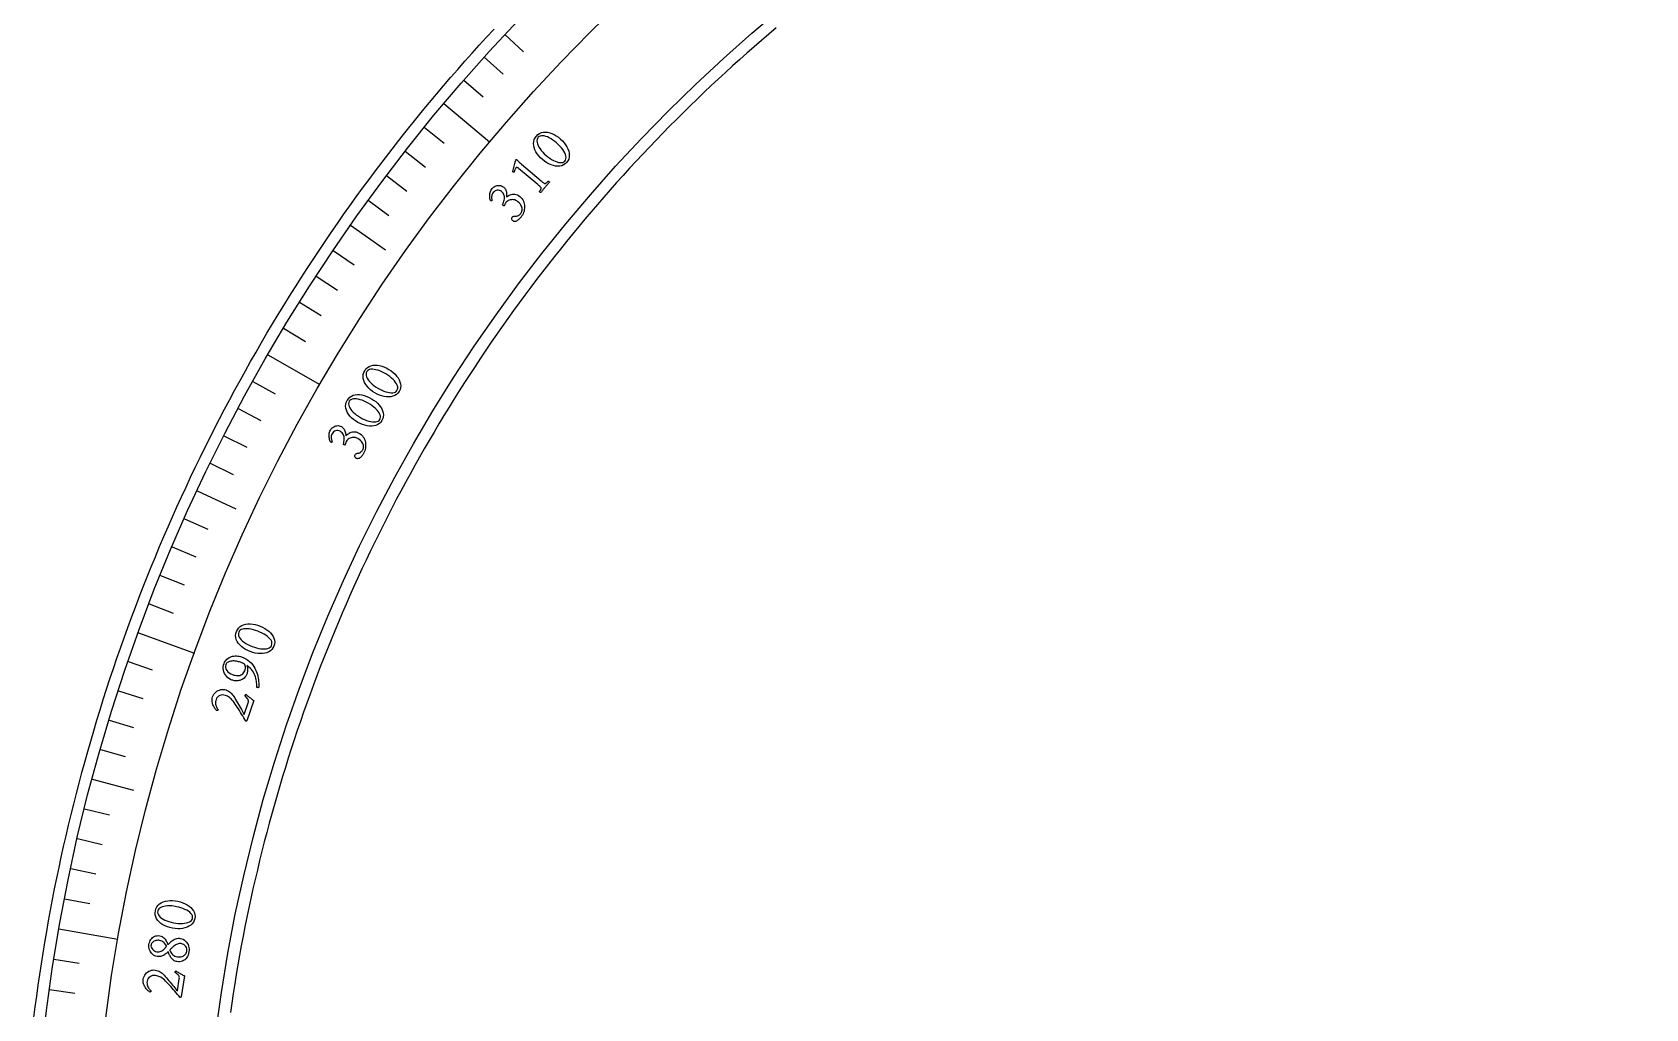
# Model space of a CAD drawing. Header units: millimetres. Extents: x -36.5 to 36.5, y -36.5 to 47.2.
# Drawn here: x -36.26 to -3, y 4.65 to 24.78 of the extents above; entities that cross this region are included whole.
import ezdxf

# ---------------------------------------------------------------- set-up
doc = ezdxf.new("R2010")
doc.units = ezdxf.units.MM
for name, color, linetype in [('CUT_INNER', 6, 'Continuous'), ('CUT_OUTER', 1, 'Continuous'), ('ENGRAVE', 7, 'Continuous'), ('ENGRAVE_FINE', 8, 'Continuous'), ('TEXT', 5, 'Continuous')]:
    doc.layers.add(name, color=color, linetype=linetype)

msp = doc.modelspace()

# ---------------------------------------------------------------- linework, layer by layer
at = {"layer": 'CUT_INNER'}
msp.add_lwpolyline([(-20.9245, 24.8679), (-21.0767, 24.7391), (-21.2281, 24.6093), (-21.3787, 24.4786), (-21.5285, 24.3469), (-21.6775, 24.2144), (-21.8257, 24.0809), (-21.973, 23.9465), (-22.1195, 23.8113), (-22.2652, 23.6751), (-22.4101, 23.538), (-22.5541, 23.4001), (-22.6972, 23.2613), (-22.8395, 23.1215), (-22.981, 22.981), (-23.1215, 22.8395), (-23.2613, 22.6972), (-23.4001, 22.5541), (-23.538, 22.4101), (-23.6751, 22.2652), (-23.8113, 22.1195), (-23.9465, 21.973), (-24.0809, 21.8257), (-24.2144, 21.6775), (-24.3469, 21.5285), (-24.4786, 21.3787), (-24.6093, 21.2281), (-24.7391, 21.0767), (-24.8679, 20.9245), (-24.9959, 20.7715), (-25.1228, 20.6178), (-25.2489, 20.4632), (-25.374, 20.3079), (-25.4981, 20.1519), (-25.6213, 19.995), (-25.7435, 19.8374), (-25.8647, 19.6791), (-25.985, 19.52), (-26.1042, 19.3602), (-26.2225, 19.1997), (-26.3399, 19.0384), (-26.4562, 18.8765), (-26.5715, 18.7138), (-26.6858, 18.5504), (-26.7992, 18.3863), (-26.9115, 18.2215), (-27.0228, 18.056), (-27.133, 17.8899), (-27.2423, 17.7231), (-27.3505, 17.5556), (-27.4577, 17.3874), (-27.5639, 17.2186), (-27.669, 17.0492), (-27.7731, 16.8791), (-27.8762, 16.7083), (-27.9782, 16.537), (-28.0791, 16.365), (-28.179, 16.1924), (-28.2778, 16.0192), (-28.3756, 15.8454), (-28.4723, 15.671), (-28.5679, 15.496), (-28.6624, 15.3204), (-28.7559, 15.1442), (-28.8483, 14.9675), (-28.9396, 14.7902), (-29.0298, 14.6124), (-29.1189, 14.434), (-29.2069, 14.255), (-29.2938, 14.0755), (-29.3797, 13.8955), (-29.4644, 13.715), (-29.548, 13.534), (-29.6304, 13.3524), (-29.7118, 13.1703), (-29.7921, 12.9878), (-29.8712, 12.8047), (-29.9492, 12.6212), (-30.0261, 12.4372), (-30.1018, 12.2527), (-30.1764, 12.0678), (-30.2499, 11.8824), (-30.3223, 11.6966), (-30.3935, 11.5103), (-30.4635, 11.3236), (-30.5324, 11.1365), (-30.6002, 10.9489), (-30.6668, 10.761), (-30.7322, 10.5726), (-30.7965, 10.3838), (-30.8597, 10.1947), (-30.9216, 10.0051), (-30.9824, 9.8152), (-31.0421, 9.6249), (-31.1006, 9.4343), (-31.1579, 9.2432), (-31.214, 9.0519), (-31.2689, 8.8602), (-31.3227, 8.6682), (-31.3753, 8.4758), (-31.4267, 8.2831), (-31.477, 8.0901), (-31.526, 7.8969), (-31.5739, 7.7033), (-31.6205, 7.5094), (-31.666, 7.3152), (-31.7103, 7.1208), (-31.7534, 6.9261), (-31.7953, 6.7311), (-31.836, 6.5359), (-31.8755, 6.3404), (-31.9138, 6.1447), (-31.9509, 5.9488), (-31.9868, 5.7526), (-32.0215, 5.5563), (-32.055, 5.3597), (-32.0873, 5.1629), (-32.1184, 4.9659), (-32.1482, 4.7687), (-32.1769, 4.5714)], dxfattribs=at)
at = {"layer": 'CUT_OUTER'}
msp.add_lwpolyline([(-36.2255, 4.468), (-36.1974, 4.6902), (-36.1679, 4.9122), (-36.1371, 5.134), (-36.1049, 5.3557), (-36.0714, 5.5771), (-36.0365, 5.7983), (-36.0002, 6.0193), (-35.9626, 6.2401), (-35.9237, 6.4607), (-35.8834, 6.681), (-35.8417, 6.901), (-35.7987, 7.1208), (-35.7543, 7.3403), (-35.7086, 7.5596), (-35.6615, 7.7785), (-35.6131, 7.9972), (-35.5634, 8.2156), (-35.5123, 8.4336), (-35.4599, 8.6514), (-35.4061, 8.8688), (-35.3511, 9.0859), (-35.2946, 9.3026), (-35.2369, 9.519), (-35.1778, 9.735), (-35.1174, 9.9507), (-35.0557, 10.166), (-34.9927, 10.3809), (-34.9283, 10.5954), (-34.8627, 10.8095), (-34.7957, 11.0232), (-34.7274, 11.2365), (-34.6578, 11.4494), (-34.5869, 11.6618), (-34.5147, 11.8738), (-34.4412, 12.0854), (-34.3664, 12.2965), (-34.2903, 12.5071), (-34.2129, 12.7173), (-34.1342, 12.927), (-34.0542, 13.1362), (-33.973, 13.3449), (-33.8905, 13.5531), (-33.8067, 13.7608), (-33.7216, 13.9679), (-33.6353, 14.1746), (-33.5477, 14.3807), (-33.4588, 14.5863), (-33.3687, 14.7913), (-33.2773, 14.9958), (-33.1846, 15.1997), (-33.0907, 15.403), (-32.9956, 15.6058), (-32.8992, 15.8079), (-32.8016, 16.0095), (-32.7028, 16.2105), (-32.6027, 16.4108), (-32.5014, 16.6106), (-32.3988, 16.8097), (-32.2951, 17.0081), (-32.1901, 17.206), (-32.0839, 17.4032), (-31.9766, 17.5997), (-31.868, 17.7956), (-31.7582, 17.9908), (-31.6472, 18.1853), (-31.535, 18.3792), (-31.4216, 18.5723), (-31.3071, 18.7648), (-31.1914, 18.9565), (-31.0745, 19.1475), (-30.9564, 19.3378), (-30.8372, 19.5274), (-30.7168, 19.7163), (-30.5952, 19.9044), (-30.4725, 20.0917), (-30.3486, 20.2783), (-30.2236, 20.4641), (-30.0975, 20.6492), (-29.9702, 20.8335), (-29.8418, 21.017), (-29.7123, 21.1997), (-29.5817, 21.3816), (-29.4499, 21.5627), (-29.3171, 21.743), (-29.1831, 21.9225), (-29.048, 22.1012), (-28.9119, 22.279), (-28.7746, 22.456), (-28.6363, 22.6321), (-28.4969, 22.8074), (-28.3564, 22.9818), (-28.2149, 23.1554), (-28.0723, 23.328), (-27.9286, 23.4999), (-27.7839, 23.6708), (-27.6381, 23.8408), (-27.4913, 24.0099), (-27.3435, 24.1782), (-27.1946, 24.3455), (-27.0447, 24.5119), (-26.8938, 24.6774), (-26.7419, 24.8419)], dxfattribs=at)
at = {"layer": 'ENGRAVE'}
for points in [[(-27.7768, 23.3075), (-26.833, 22.5156)], [(-29.7025, 20.7979), (-28.9816, 20.2931)], [(-31.4021, 18.13), (-30.3351, 17.514)], [(-32.8627, 15.3241), (-32.0652, 14.9522)], [(-34.0733, 12.4017), (-32.9156, 11.9803)], [(-35.0245, 9.3848), (-34.1745, 9.157)], [(-35.7091, 6.2965), (-34.4958, 6.0825)]]:
    msp.add_lwpolyline(points, dxfattribs=at)
for radius in [36.26, 35.028, 32.74]:
    msp.add_circle((0, 0), radius, dxfattribs=at)
at = {"layer": 'ENGRAVE_FINE'}
for points in [[(-26.5189, 24.7293), (-26.1327, 24.3692)], [(-26.9464, 24.2627), (-26.5541, 23.9094)], [(-27.3658, 23.7887), (-26.9673, 23.4423)], [(-28.1793, 22.8192), (-27.769, 22.4869)], [(-28.5733, 22.3239), (-28.1572, 21.9988)], [(-28.9585, 21.8218), (-28.5368, 21.5041)], [(-29.335, 21.3131), (-28.9078, 21.0027)], [(-30.0609, 20.2763), (-29.6232, 19.9811)], [(-30.4102, 19.7486), (-29.9674, 19.461)], [(-30.7502, 19.2149), (-30.3025, 18.9351)], [(-31.0809, 18.6753), (-30.6283, 18.4033)], [(-31.7137, 17.5792), (-31.2519, 17.3232)], [(-32.0157, 17.023), (-31.5495, 16.7752)], [(-32.3079, 16.4617), (-31.8374, 16.222)], [(-32.5903, 15.8953), (-32.1157, 15.6639)], [(-33.1252, 14.7483), (-32.6428, 14.5335)], [(-33.3775, 14.1679), (-32.8915, 13.9616)], [(-33.6197, 13.5832), (-33.1301, 13.3854)], [(-33.8516, 12.9944), (-33.3587, 12.8052)], [(-34.2845, 11.8051), (-33.7853, 11.6332)], [(-34.4853, 11.205), (-33.9832, 11.0418)], [(-34.6756, 10.6014), (-34.1707, 10.447)], [(-34.8553, 9.9946), (-34.3478, 9.8491)], [(-35.1829, 8.7721), (-34.6706, 8.6444)], [(-35.3307, 8.1567), (-34.8162, 8.038)], [(-35.4676, 7.5389), (-34.9512, 7.4291)], [(-35.5938, 6.9187), (-35.0755, 6.818)], [(-35.8136, 5.6723), (-35.2921, 5.5897)], [(-35.9071, 5.0464), (-35.3843, 4.9729)]]:
    msp.add_lwpolyline(points, dxfattribs=at)
at = {"layer": 'TEXT'}
for points in [[(-25.8695, 22.6367), (-25.8375, 22.6677), (-25.8027, 22.6914), (-25.7648, 22.7076), (-25.7241, 22.7163), (-25.6814, 22.7184), (-25.6377, 22.7144), (-25.5931, 22.7044), (-25.5476, 22.6883), (-25.5021, 22.667), (-25.4577, 22.6411), (-25.4144, 22.6107), (-25.3721, 22.5758), (-25.3325, 22.5378), (-25.2973, 22.4982), (-25.2665, 22.457), (-25.24, 22.4143), (-25.2187, 22.3709), (-25.2032, 22.3279), (-25.1935, 22.2851), (-25.1897, 22.2427), (-25.1926, 22.2016), (-25.203, 22.1627), (-25.221, 22.126), (-25.2464, 22.0915), (-25.2765, 22.0625), (-25.3101, 22.0404), (-25.3471, 22.0251), (-25.3875, 22.0167), (-25.4303, 22.0146), (-25.4741, 22.0183), (-25.519, 22.0277), (-25.5651, 22.0428), (-25.6111, 22.0631), (-25.6562, 22.088), (-25.7001, 22.1176), (-25.7431, 22.1518), (-25.7833, 22.1891), (-25.8191, 22.2281), (-25.8505, 22.2688), (-25.8775, 22.3113), (-25.8992, 22.3546), (-25.9149, 22.3977), (-25.9244, 22.4407), (-25.9278, 22.4835), (-25.9244, 22.5252), (-25.9136, 22.5646), (-25.8953, 22.6018), (-25.8695, 22.6367)], [(-25.8294, 22.6105), (-25.8445, 22.5886), (-25.8536, 22.564), (-25.8569, 22.5368), (-25.8541, 22.5071), (-25.8461, 22.4755), (-25.8334, 22.4429), (-25.8161, 22.4093), (-25.7941, 22.3746), (-25.768, 22.3396), (-25.7384, 22.3052), (-25.7053, 22.2713), (-25.6687, 22.2378), (-25.6309, 22.2068), (-25.5928, 22.179), (-25.5546, 22.1546), (-25.5162, 22.1335), (-25.4787, 22.1162), (-25.4432, 22.103), (-25.4096, 22.0939), (-25.3779, 22.089), (-25.3491, 22.0888), (-25.3241, 22.0936), (-25.3029, 22.1036), (-25.2856, 22.1188), (-25.2698, 22.1416), (-25.2605, 22.1668), (-25.2576, 22.1945), (-25.2611, 22.2245), (-25.2702, 22.2562), (-25.2841, 22.289), (-25.3027, 22.3229), (-25.326, 22.3578), (-25.3532, 22.393), (-25.3834, 22.4276), (-25.4165, 22.4616), (-25.4525, 22.495), (-25.4903, 22.5268), (-25.528, 22.5549), (-25.5654, 22.5794), (-25.6027, 22.6003), (-25.639, 22.6172), (-25.6735, 22.6299), (-25.7063, 22.6384), (-25.7373, 22.6426), (-25.7657, 22.6421), (-25.7905, 22.6366), (-25.8117, 22.6261), (-25.8294, 22.6105)], [(-25.8367, 21.6367), (-26.2353, 21.9705), (-26.2453, 21.9784), (-26.2542, 21.9844), (-26.2619, 21.9884), (-26.2684, 21.9904), (-26.2742, 21.9907), (-26.2797, 21.9892), (-26.2849, 21.9861), (-26.2897, 21.9813), (-26.2946, 21.9745), (-26.2998, 21.9654), (-26.3054, 21.954), (-26.3112, 21.9402), (-26.3169, 21.9261), (-26.3216, 21.9136), (-26.3255, 21.9029), (-26.3285, 21.8938), (-26.3356, 21.8928), (-26.3421, 21.8934), (-26.348, 21.8954), (-26.3534, 21.8988), (-26.3534, 21.8989), (-26.3536, 21.8991), (-26.3539, 21.8993), (-26.3544, 21.8997), (-26.3561, 21.9013), (-26.3572, 21.9029), (-26.3578, 21.9045), (-26.3577, 21.9059), (-26.3499, 21.934), (-26.3422, 21.9619), (-26.3348, 21.9896), (-26.3275, 22.0172), (-26.3206, 22.0436), (-26.3143, 22.0676), (-26.3085, 22.0893), (-26.3033, 22.1086), (-26.2989, 22.1245), (-26.2956, 22.1361), (-26.2935, 22.1432), (-26.2925, 22.1459), (-26.2908, 22.148), (-26.2884, 22.15), (-26.2856, 22.151), (-26.2824, 22.1511), (-26.2787, 22.15), (-26.275, 22.1486), (-26.2717, 22.1472), (-26.2687, 22.1459), (-26.2661, 22.1446), (-26.2647, 22.1431), (-26.2608, 22.1384), (-26.2541, 22.1306), (-26.2449, 22.1198), (-26.2327, 22.1065), (-26.2176, 22.0916), (-26.1995, 22.075), (-26.1783, 22.0567), (-25.7717, 21.7141), (-25.7608, 21.705), (-25.7502, 21.6962), (-25.74, 21.6879), (-25.73, 21.6799), (-25.7205, 21.6726), (-25.7115, 21.6666), (-25.703, 21.6617), (-25.695, 21.6581), (-25.6912, 21.6577), (-25.6862, 21.6588), (-25.6803, 21.6614), (-25.6733, 21.6654), (-25.6659, 21.6705), (-25.6586, 21.6759), (-25.6515, 21.6819), (-25.6446, 21.6882), (-25.6382, 21.6944), (-25.633, 21.6996), (-25.6288, 21.704), (-25.6258, 21.7074), (-25.6222, 21.7068), (-25.6182, 21.7051), (-25.6137, 21.7025), (-25.6087, 21.699), (-25.6041, 21.6951), (-25.6007, 21.6912), (-25.5986, 21.6874), (-25.5976, 21.6836), (-25.611, 21.6698), (-25.6238, 21.6565), (-25.636, 21.6438), (-25.6475, 21.6317), (-25.6589, 21.6195), (-25.6706, 21.6067), (-25.6824, 21.5932), (-25.6945, 21.579), (-25.7059, 21.5652), (-25.7166, 21.5519), (-25.7265, 21.539), (-25.7358, 21.5267), (-25.745, 21.514), (-25.7549, 21.5005), (-25.7654, 21.486), (-25.7766, 21.4705), (-25.7805, 21.4708), (-25.7846, 21.4723), (-25.789, 21.475), (-25.7937, 21.4788), (-25.798, 21.4831), (-25.8014, 21.4871), (-25.8037, 21.4908), (-25.8049, 21.4941), (-25.8021, 21.4978), (-25.7985, 21.5026), (-25.7942, 21.5087), (-25.7893, 21.516), (-25.7842, 21.5239), (-25.7796, 21.532), (-25.7754, 21.5401), (-25.7718, 21.5482), (-25.769, 21.5557), (-25.7677, 21.5619), (-25.7677, 21.5666), (-25.7691, 21.5699), (-25.7741, 21.5771), (-25.7803, 21.5848), (-25.7876, 21.5928), (-25.7962, 21.6011), (-25.8056, 21.6097), (-25.8155, 21.6185), (-25.8259, 21.6275), (-25.8367, 21.6367)], [(-26.7784, 21.5558), (-26.7667, 21.5684), (-26.7527, 21.5802), (-26.7362, 21.5911), (-26.7173, 21.6011), (-26.6969, 21.6095), (-26.6756, 21.6153), (-26.6535, 21.6186), (-26.6305, 21.6194), (-26.6076, 21.6169), (-26.5853, 21.6104), (-26.5638, 21.5998), (-26.543, 21.5853), (-26.5283, 21.5716), (-26.5159, 21.5565), (-26.5057, 21.54), (-26.4978, 21.5219), (-26.4918, 21.5031), (-26.4872, 21.4843), (-26.4842, 21.4654), (-26.4827, 21.4465), (-26.4823, 21.4282), (-26.4824, 21.4114), (-26.483, 21.3959), (-26.4842, 21.3819), (-26.4693, 21.3942), (-26.4521, 21.4054), (-26.4325, 21.4156), (-26.4106, 21.4247), (-26.3871, 21.4319), (-26.3628, 21.4363), (-26.3376, 21.4381), (-26.3115, 21.437), (-26.2853, 21.4324), (-26.2596, 21.4234), (-26.2343, 21.41), (-26.2096, 21.3923), (-26.1859, 21.3706), (-26.1655, 21.3471), (-26.1486, 21.322), (-26.1352, 21.2951), (-26.1249, 21.267), (-26.1176, 21.2385), (-26.1133, 21.2094), (-26.1119, 21.1798), (-26.1132, 21.1501), (-26.1172, 21.1207), (-26.1237, 21.0917), (-26.1327, 21.0629), (-26.1441, 21.035), (-26.1576, 21.0083), (-26.1733, 20.983), (-26.191, 20.9589), (-26.1996, 20.9489), (-26.2098, 20.9382), (-26.2218, 20.9269), (-26.2354, 20.9149), (-26.2499, 20.9033), (-26.2648, 20.893), (-26.2799, 20.8841), (-26.2953, 20.8766), (-26.2992, 20.8759), (-26.3045, 20.8755), (-26.3113, 20.8755), (-26.3195, 20.8757), (-26.3281, 20.8767), (-26.336, 20.8788), (-26.3432, 20.882), (-26.3497, 20.8863), (-26.3594, 20.8953), (-26.3668, 20.9051), (-26.3718, 20.9156), (-26.3746, 20.927), (-26.3752, 20.9383), (-26.3737, 20.9487), (-26.3703, 20.9582), (-26.3647, 20.9669), (-26.356, 20.9758), (-26.3462, 20.982), (-26.3352, 20.9856), (-26.3231, 20.9865), (-26.3106, 20.9862), (-26.2985, 20.9864), (-26.2868, 20.987), (-26.2756, 20.988), (-26.2629, 20.9902), (-26.2508, 20.9939), (-26.2392, 20.9993), (-26.2281, 21.0062), (-26.2177, 21.0141), (-26.208, 21.0226), (-26.1991, 21.0315), (-26.191, 21.041), (-26.1812, 21.055), (-26.1732, 21.0706), (-26.1671, 21.0877), (-26.1627, 21.1064), (-26.1609, 21.1264), (-26.1624, 21.1472), (-26.1672, 21.1689), (-26.1752, 21.1915), (-26.1873, 21.2146), (-26.2041, 21.2377), (-26.2256, 21.2608), (-26.2519, 21.284), (-26.2726, 21.299), (-26.2941, 21.3106), (-26.3161, 21.319), (-26.3389, 21.324), (-26.3617, 21.3261), (-26.384, 21.3255), (-26.4058, 21.3222), (-26.4271, 21.3163), (-26.4472, 21.308), (-26.4653, 21.2972), (-26.4815, 21.2842), (-26.4958, 21.2689), (-26.5021, 21.2603), (-26.5078, 21.2512), (-26.513, 21.2415), (-26.5175, 21.2312), (-26.5216, 21.2213), (-26.5252, 21.2126), (-26.5285, 21.2052), (-26.5314, 21.1991), (-26.5379, 21.1998), (-26.5441, 21.2016), (-26.5501, 21.2045), (-26.5559, 21.2085), (-26.5591, 21.2113), (-26.5616, 21.2139), (-26.5634, 21.2164), (-26.5645, 21.2188), (-26.5538, 21.2429), (-26.5446, 21.2673), (-26.537, 21.2922), (-26.531, 21.3175), (-26.527, 21.3427), (-26.5258, 21.3672), (-26.5274, 21.3911), (-26.5316, 21.4143), (-26.5392, 21.4365), (-26.5508, 21.4573), (-26.5663, 21.4767), (-26.5858, 21.4948), (-26.6064, 21.5085), (-26.6281, 21.5174), (-26.651, 21.5214), (-26.675, 21.5206), (-26.6988, 21.515), (-26.7207, 21.5047), (-26.741, 21.4898), (-26.7594, 21.4702), (-26.771, 21.4538), (-26.7799, 21.437), (-26.7861, 21.4197), (-26.7896, 21.402), (-26.7912, 21.3846), (-26.7916, 21.3684), (-26.7909, 21.3533), (-26.7891, 21.3393), (-26.787, 21.327), (-26.7856, 21.3171), (-26.7847, 21.3094), (-26.7844, 21.304), (-26.7865, 21.3023), (-26.7895, 21.3013), (-26.7934, 21.301), (-26.7982, 21.3014), (-26.8033, 21.3024), (-26.8079, 21.304), (-26.8122, 21.3061), (-26.816, 21.3087), (-26.8211, 21.3264), (-26.8251, 21.3451), (-26.828, 21.3648), (-26.8298, 21.3854), (-26.8302, 21.4066), (-26.829, 21.4281), (-26.826, 21.4499), (-26.8213, 21.4719), (-26.8145, 21.4937), (-26.8051, 21.515), (-26.7931, 21.5357), (-26.7784, 21.5558)], [(-29.4073, 17.8006), (-29.3812, 17.8367), (-29.351, 17.866), (-29.3165, 17.8886), (-29.2779, 17.9043), (-29.2362, 17.9137), (-29.1925, 17.9174), (-29.1469, 17.9152), (-29.0993, 17.9073), (-29.0508, 17.8942), (-29.0025, 17.8764), (-28.9546, 17.854), (-28.9068, 17.827), (-28.8613, 17.7964), (-28.8197, 17.7636), (-28.7822, 17.7284), (-28.7488, 17.6909), (-28.7202, 17.6519), (-28.6975, 17.6122), (-28.6806, 17.5718), (-28.6695, 17.5307), (-28.6652, 17.4897), (-28.6687, 17.4496), (-28.6799, 17.4103), (-28.699, 17.3719), (-28.7237, 17.3381), (-28.7528, 17.3105), (-28.7866, 17.289), (-28.825, 17.2737), (-28.8667, 17.2642), (-28.9105, 17.2602), (-28.9564, 17.2617), (-29.0044, 17.2686), (-29.0533, 17.2806), (-29.1019, 17.2973), (-29.1504, 17.3188), (-29.1986, 17.345), (-29.2447, 17.3748), (-29.2867, 17.407), (-29.3247, 17.4416), (-29.3587, 17.4788), (-29.3876, 17.5176), (-29.4105, 17.5573), (-29.4273, 17.598), (-29.4381, 17.6396), (-29.442, 17.6812), (-29.4382, 17.7219), (-29.4266, 17.7617), (-29.4073, 17.8006)], [(-29.3633, 17.7818), (-29.3743, 17.7575), (-29.3791, 17.7318), (-29.3775, 17.7045), (-29.3697, 17.6756), (-29.3563, 17.6459), (-29.3381, 17.616), (-29.3152, 17.5859), (-29.2875, 17.5556), (-29.2557, 17.5257), (-29.2206, 17.4969), (-29.1821, 17.4692), (-29.1403, 17.4427), (-29.0976, 17.4186), (-29.0553, 17.3979), (-29.0135, 17.3805), (-28.972, 17.3664), (-28.9321, 17.3558), (-28.8948, 17.349), (-28.8601, 17.3459), (-28.8281, 17.3466), (-28.7997, 17.3513), (-28.7759, 17.3605), (-28.7568, 17.374), (-28.7423, 17.392), (-28.7308, 17.4172), (-28.726, 17.4436), (-28.7279, 17.4713), (-28.7366, 17.5003), (-28.751, 17.53), (-28.7704, 17.5599), (-28.7946, 17.59), (-28.8237, 17.6203), (-28.8566, 17.6502), (-28.8923, 17.6791), (-28.9307, 17.7068), (-28.972, 17.7335), (-29.0148, 17.7582), (-29.0568, 17.7794), (-29.0979, 17.797), (-29.1382, 17.8111), (-29.1769, 17.8214), (-29.2131, 17.828), (-29.2469, 17.8306), (-29.2782, 17.8293), (-29.306, 17.824), (-29.3295, 17.8142), (-29.3486, 17.8002), (-29.3633, 17.7818)], [(-29.7697, 17.1875), (-29.7444, 17.2242), (-29.7148, 17.2542), (-29.6808, 17.2774), (-29.6425, 17.2939), (-29.601, 17.3042), (-29.5575, 17.3087), (-29.5118, 17.3076), (-29.464, 17.3007), (-29.4152, 17.2886), (-29.3667, 17.2718), (-29.3182, 17.2504), (-29.2699, 17.2243), (-29.2237, 17.1947), (-29.1815, 17.1627), (-29.1433, 17.1283), (-29.1091, 17.0915), (-29.0797, 17.0531), (-29.0562, 17.0139), (-29.0384, 16.9738), (-29.0265, 16.933), (-29.0213, 16.8921), (-29.024, 16.8519), (-29.0345, 16.8124), (-29.0528, 16.7736), (-29.0767, 16.7393), (-29.1053, 16.7111), (-29.1386, 16.689), (-29.1767, 16.6729), (-29.2182, 16.6625), (-29.2619, 16.6576), (-29.3078, 16.6581), (-29.3559, 16.664), (-29.405, 16.675), (-29.454, 16.6907), (-29.5029, 16.7112), (-29.5517, 16.7364), (-29.5983, 16.7652), (-29.641, 16.7965), (-29.6798, 16.8304), (-29.7145, 16.8668), (-29.7442, 16.905), (-29.7679, 16.9443), (-29.7856, 16.9846), (-29.7972, 17.026), (-29.802, 17.0675), (-29.799, 17.1083), (-29.7882, 17.1483), (-29.7697, 17.1875)], [(-29.7253, 17.1696), (-29.7359, 17.1452), (-29.7401, 17.1193), (-29.738, 17.0921), (-29.7296, 17.0634), (-29.7156, 17.034), (-29.6968, 17.0045), (-29.6732, 16.9748), (-29.6449, 16.9451), (-29.6125, 16.9158), (-29.5768, 16.8878), (-29.5378, 16.8609), (-29.4954, 16.8352), (-29.4522, 16.8121), (-29.4095, 16.7923), (-29.3673, 16.7757), (-29.3255, 16.7625), (-29.2854, 16.7528), (-29.248, 16.7467), (-29.2132, 16.7443), (-29.1812, 16.7457), (-29.1529, 16.751), (-29.1294, 16.7606), (-29.1105, 16.7745), (-29.0964, 16.7928), (-29.0854, 16.8183), (-29.0812, 16.8448), (-29.0837, 16.8725), (-29.0929, 16.9012), (-29.108, 16.9306), (-29.128, 16.9601), (-29.1528, 16.9897), (-29.1825, 17.0194), (-29.216, 17.0487), (-29.2523, 17.0767), (-29.2913, 17.1037), (-29.3331, 17.1295), (-29.3765, 17.1533), (-29.4188, 17.1736), (-29.4603, 17.1904), (-29.5009, 17.2036), (-29.5398, 17.2132), (-29.5762, 17.2189), (-29.61, 17.2209), (-29.6412, 17.219), (-29.669, 17.213), (-29.6923, 17.2028), (-29.711, 17.1884), (-29.7253, 17.1696)], [(-30.1147, 16.5783), (-30.1054, 16.5928), (-30.0936, 16.6068), (-30.0793, 16.6204), (-30.0625, 16.6336), (-30.0438, 16.6453), (-30.0238, 16.6548), (-30.0026, 16.6619), (-29.9801, 16.6666), (-29.9571, 16.6682), (-29.934, 16.6656), (-29.911, 16.6589), (-29.888, 16.6482), (-29.8712, 16.6373), (-29.8563, 16.6246), (-29.8434, 16.6101), (-29.8325, 16.5937), (-29.8233, 16.5762), (-29.8156, 16.5584), (-29.8093, 16.5403), (-29.8046, 16.522), (-29.8009, 16.5041), (-29.7981, 16.4875), (-29.796, 16.4722), (-29.7947, 16.4582), (-29.7822, 16.4728), (-29.7672, 16.4869), (-29.7497, 16.5003), (-29.7297, 16.513), (-29.7078, 16.5242), (-29.6846, 16.5328), (-29.6601, 16.5389), (-29.6343, 16.5424), (-29.6077, 16.5424), (-29.5808, 16.538), (-29.5536, 16.5292), (-29.5262, 16.516), (-29.499, 16.4988), (-29.4749, 16.4792), (-29.4539, 16.4574), (-29.436, 16.4332), (-29.421, 16.4074), (-29.4088, 16.3805), (-29.3995, 16.3527), (-29.393, 16.3237), (-29.3892, 16.2943), (-29.3879, 16.2647), (-29.3893, 16.2349), (-29.3933, 16.205), (-29.3996, 16.1755), (-29.4083, 16.1469), (-29.4193, 16.1192), (-29.4325, 16.0924), (-29.4393, 16.0811), (-29.4475, 16.0688), (-29.4573, 16.0556), (-29.4686, 16.0414), (-29.481, 16.0274), (-29.4938, 16.0148), (-29.5071, 16.0034), (-29.521, 15.9933), (-29.5247, 15.9919), (-29.5299, 15.9906), (-29.5365, 15.9894), (-29.5447, 15.9882), (-29.5533, 15.9877), (-29.5614, 15.9884), (-29.5691, 15.9903), (-29.5763, 15.9934), (-29.5874, 16.0006), (-29.5963, 16.0089), (-29.6031, 16.0184), (-29.6078, 16.0291), (-29.6104, 16.0402), (-29.6108, 16.0507), (-29.609, 16.0607), (-29.6051, 16.0701), (-29.598, 16.0805), (-29.5894, 16.0883), (-29.5792, 16.0937), (-29.5674, 16.0967), (-29.5551, 16.0986), (-29.5432, 16.1009), (-29.5318, 16.1035), (-29.5209, 16.1064), (-29.5088, 16.1108), (-29.4975, 16.1166), (-29.487, 16.1239), (-29.4773, 16.1326), (-29.4685, 16.1422), (-29.4604, 16.1522), (-29.4532, 16.1626), (-29.4468, 16.1733), (-29.4396, 16.1888), (-29.4345, 16.2055), (-29.4314, 16.2235), (-29.4304, 16.2427), (-29.432, 16.2626), (-29.4371, 16.2829), (-29.4456, 16.3034), (-29.4574, 16.3243), (-29.4733, 16.3449), (-29.4939, 16.3647), (-29.5191, 16.3838), (-29.549, 16.4021), (-29.572, 16.4132), (-29.5951, 16.4209), (-29.6183, 16.4253), (-29.6416, 16.4263), (-29.6644, 16.4244), (-29.6863, 16.42), (-29.7072, 16.413), (-29.7272, 16.4035), (-29.7455, 16.3917), (-29.7615, 16.378), (-29.7752, 16.3624), (-29.7865, 16.3448), (-29.7913, 16.3353), (-29.7953, 16.3253), (-29.7987, 16.3148), (-29.8014, 16.3039), (-29.8037, 16.2934), (-29.8058, 16.2843), (-29.8077, 16.2764), (-29.8095, 16.2699), (-29.816, 16.2695), (-29.8225, 16.2702), (-29.8289, 16.272), (-29.8353, 16.2749), (-29.8389, 16.2771), (-29.8419, 16.2793), (-29.8441, 16.2814), (-29.8455, 16.2835), (-29.8392, 16.3091), (-29.8344, 16.3348), (-29.8312, 16.3606), (-29.8296, 16.3866), (-29.8301, 16.4121), (-29.8332, 16.4364), (-29.8389, 16.4597), (-29.8471, 16.4818), (-29.8584, 16.5023), (-29.8734, 16.5208), (-29.8921, 16.5373), (-29.9145, 16.5517), (-29.9371, 16.5616), (-29.96, 16.5666), (-29.9832, 16.5666), (-30.0068, 16.5616), (-30.0292, 16.5519), (-30.049, 16.538), (-30.0664, 16.5198), (-30.0812, 16.4973), (-30.0897, 16.4792), (-30.0956, 16.461), (-30.0987, 16.4429), (-30.099, 16.4249), (-30.0975, 16.4075), (-30.0952, 16.3914), (-30.0919, 16.3767), (-30.0877, 16.3632), (-30.0835, 16.3515), (-30.0803, 16.342), (-30.0781, 16.3345), (-30.0769, 16.3293), (-30.0787, 16.3272), (-30.0815, 16.3257), (-30.0853, 16.3247), (-30.0901, 16.3243), (-30.0952, 16.3245), (-30.1001, 16.3252), (-30.1046, 16.3265), (-30.1088, 16.3284), (-30.1169, 16.345), (-30.1241, 16.3627), (-30.1304, 16.3815), (-30.1357, 16.4015), (-30.1398, 16.4224), (-30.1423, 16.4437), (-30.1432, 16.4657), (-30.1424, 16.4882), (-30.1395, 16.5109), (-30.1339, 16.5335), (-30.1257, 16.556), (-30.1147, 16.5783)], [(-32.0515, 12.4236), (-32.0322, 12.4637), (-32.0075, 12.4979), (-31.9775, 12.526), (-31.9422, 12.5482), (-31.9027, 12.5647), (-31.8604, 12.5759), (-31.815, 12.5818), (-31.7667, 12.5822), (-31.7167, 12.5778), (-31.6661, 12.5686), (-31.615, 12.5549), (-31.5633, 12.5365), (-31.5131, 12.5144), (-31.4665, 12.4892), (-31.4235, 12.4611), (-31.384, 12.4299), (-31.3491, 12.3965), (-31.3198, 12.3613), (-31.2962, 12.3245), (-31.2781, 12.2859), (-31.2667, 12.2463), (-31.2632, 12.2062), (-31.2675, 12.1656), (-31.2796, 12.1244), (-31.298, 12.0869), (-31.3219, 12.0546), (-31.3515, 12.0276), (-31.3866, 12.0059), (-31.4261, 11.9893), (-31.4685, 11.9777), (-31.514, 11.9712), (-31.5624, 11.9697), (-31.6126, 11.973), (-31.6635, 11.9811), (-31.7149, 11.9938), (-31.7669, 12.0112), (-31.8175, 12.0325), (-31.8645, 12.0569), (-31.9079, 12.0845), (-31.9478, 12.1151), (-31.983, 12.1484), (-32.0125, 12.1835), (-32.0361, 12.2207), (-32.054, 12.2597), (-32.0651, 12.3001), (-32.0683, 12.3408), (-32.0638, 12.382), (-32.0515, 12.4236)], [(-32.0049, 12.4127), (-32.0116, 12.387), (-32.0118, 12.3608), (-32.0056, 12.3341), (-31.9928, 12.3071), (-31.9745, 12.2802), (-31.9514, 12.2539), (-31.9236, 12.2282), (-31.8911, 12.2031), (-31.8546, 12.1792), (-31.815, 12.157), (-31.7723, 12.1364), (-31.7265, 12.1175), (-31.6803, 12.1013), (-31.635, 12.0882), (-31.5908, 12.0784), (-31.5475, 12.0717), (-31.5063, 12.0682), (-31.4684, 12.0679), (-31.4337, 12.0709), (-31.4023, 12.0771), (-31.3752, 12.0867), (-31.3534, 12.0998), (-31.3369, 12.1165), (-31.3257, 12.1367), (-31.3187, 12.1635), (-31.3186, 12.1904), (-31.3253, 12.2174), (-31.3389, 12.2444), (-31.3583, 12.2711), (-31.3825, 12.2972), (-31.4116, 12.3226), (-31.4455, 12.3475), (-31.4831, 12.3712), (-31.5233, 12.3934), (-31.566, 12.4141), (-31.6112, 12.4331), (-31.6577, 12.45), (-31.7027, 12.4636), (-31.7463, 12.4738), (-31.7884, 12.4807), (-31.8283, 12.4842), (-31.8651, 12.4843), (-31.8988, 12.481), (-31.9294, 12.4744), (-31.9559, 12.4642), (-31.9773, 12.4506), (-31.9937, 12.4334), (-32.0049, 12.4127)], [(-31.6312, 11.2735), (-31.631, 11.2956), (-31.6315, 11.3196), (-31.6328, 11.3453), (-31.6349, 11.3727), (-31.6382, 11.4015), (-31.6433, 11.4309), (-31.6502, 11.4612), (-31.6589, 11.4922), (-31.6699, 11.5234), (-31.6837, 11.5544), (-31.7002, 11.5852), (-31.7196, 11.6157), (-31.7423, 11.6454), (-31.769, 11.6736), (-31.7996, 11.7004), (-31.8341, 11.7258), (-31.8278, 11.7053), (-31.8233, 11.6841), (-31.8208, 11.6623), (-31.8201, 11.6398), (-31.821, 11.618), (-31.8233, 11.598), (-31.8269, 11.5798), (-31.8318, 11.5634), (-31.8443, 11.5336), (-31.8588, 11.5074), (-31.8752, 11.4848), (-31.8937, 11.4658), (-31.9136, 11.45), (-31.9343, 11.4369), (-31.9559, 11.4265), (-31.9783, 11.4189), (-32.001, 11.4137), (-32.0236, 11.4105), (-32.0459, 11.4093), (-32.0681, 11.4102), (-32.0894, 11.4125), (-32.1092, 11.4158), (-32.1275, 11.4201), (-32.1444, 11.4253), (-32.177, 11.4393), (-32.2068, 11.4569), (-32.2338, 11.4782), (-32.2578, 11.5031), (-32.2785, 11.5309), (-32.2954, 11.5607), (-32.3085, 11.5924), (-32.3179, 11.6261), (-32.3228, 11.6608), (-32.3228, 11.6954), (-32.3177, 11.7301), (-32.3076, 11.7647), (-32.2963, 11.7912), (-32.2824, 11.8152), (-32.2659, 11.8367), (-32.2469, 11.8558), (-32.226, 11.8725), (-32.2038, 11.8868), (-32.1802, 11.8987), (-32.1554, 11.9082), (-32.1296, 11.9154), (-32.1034, 11.9203), (-32.0767, 11.9228), (-32.0495, 11.923), (-32.0225, 11.921), (-31.9964, 11.9171), (-31.9711, 11.9111), (-31.9467, 11.9031), (-31.9017, 11.8843), (-31.8593, 11.8623), (-31.8196, 11.8371), (-31.7823, 11.8088), (-31.7484, 11.7776), (-31.7184, 11.7438), (-31.6923, 11.7073), (-31.6702, 11.6683), (-31.6552, 11.6379), (-31.6418, 11.6061), (-31.63, 11.5728), (-31.6198, 11.538), (-31.6111, 11.5026), (-31.6039, 11.4675), (-31.5983, 11.4328), (-31.5941, 11.3984), (-31.5914, 11.365), (-31.5901, 11.3332), (-31.5902, 11.3031), (-31.5917, 11.2746), (-31.594, 11.271), (-31.5979, 11.2689), (-31.6034, 11.2682), (-31.6105, 11.2689), (-31.6177, 11.2702), (-31.6236, 11.2714), (-31.6281, 11.2725), (-31.6312, 11.2735)], [(-31.8835, 11.7553), (-31.8931, 11.7602), (-31.9028, 11.7649), (-31.9127, 11.7696), (-31.9229, 11.7741), (-31.9332, 11.7785), (-31.9436, 11.7828), (-31.954, 11.7869), (-31.9644, 11.7908), (-31.9852, 11.7979), (-32.0069, 11.804), (-32.0294, 11.8092), (-32.0529, 11.8135), (-32.0765, 11.8166), (-32.0998, 11.8184), (-32.1227, 11.8188), (-32.1453, 11.8177), (-32.167, 11.815), (-32.1874, 11.8104), (-32.2065, 11.8039), (-32.2242, 11.7955), (-32.24, 11.785), (-32.2532, 11.7723), (-32.2638, 11.7574), (-32.2717, 11.7402), (-32.2784, 11.7113), (-32.2773, 11.6824), (-32.2685, 11.6534), (-32.2521, 11.6244), (-32.2291, 11.5972), (-32.2011, 11.5736), (-32.1679, 11.5536), (-32.1296, 11.5372), (-32.1042, 11.5291), (-32.0788, 11.5232), (-32.0535, 11.5194), (-32.0282, 11.5177), (-32.0036, 11.5186), (-31.9804, 11.5226), (-31.9586, 11.5298), (-31.9383, 11.5401), (-31.9198, 11.5539), (-31.9038, 11.5716), (-31.8902, 11.5931), (-31.879, 11.6185), (-31.8746, 11.6321), (-31.871, 11.6467), (-31.8681, 11.6624), (-31.866, 11.6791), (-31.8657, 11.6969), (-31.8686, 11.7155), (-31.8745, 11.735), (-31.8835, 11.7553)], [(-31.8545, 11.1312), (-31.8413, 11.1196), (-31.8271, 11.1074), (-31.812, 11.0947), (-31.7959, 11.0816), (-31.7796, 11.0684), (-31.7639, 11.0559), (-31.7488, 11.0438), (-31.7343, 11.0324), (-31.7212, 11.0221), (-31.7104, 11.0137), (-31.702, 11.0072), (-31.6959, 11.0024), (-31.838, 10.5843), (-31.84, 10.5829), (-31.8425, 10.5815), (-31.8454, 10.5802), (-31.8488, 10.5789), (-31.8521, 10.5779), (-31.855, 10.5774), (-31.8575, 10.5773), (-31.8596, 10.5777), (-31.8801, 10.613), (-31.9011, 10.6488), (-31.9226, 10.6851), (-31.9446, 10.7221), (-31.9668, 10.759), (-31.989, 10.7952), (-32.0113, 10.8309), (-32.0336, 10.8659), (-32.0555, 10.8995), (-32.0767, 10.931), (-32.0973, 10.9605), (-32.1172, 10.9878), (-32.1379, 11.0139), (-32.158, 11.0362), (-32.1775, 11.0545), (-32.1965, 11.0689), (-32.2157, 11.0807), (-32.2358, 11.0913), (-32.2568, 11.1008), (-32.2787, 11.1091), (-32.3094, 11.1169), (-32.3393, 11.1192), (-32.3683, 11.1157), (-32.3965, 11.1066), (-32.422, 11.0924), (-32.4432, 11.0737), (-32.4599, 11.0506), (-32.4722, 11.0231), (-32.479, 10.9988), (-32.4825, 10.9752), (-32.4829, 10.9522), (-32.4801, 10.93), (-32.4751, 10.9089), (-32.4691, 10.8893), (-32.462, 10.8714), (-32.4538, 10.8551), (-32.4456, 10.8407), (-32.4383, 10.8288), (-32.432, 10.8193), (-32.4265, 10.8122), (-32.4283, 10.8086), (-32.4311, 10.8052), (-32.435, 10.802), (-32.4399, 10.7991), (-32.4449, 10.7968), (-32.449, 10.7953), (-32.4522, 10.7947), (-32.4545, 10.7949), (-32.4602, 10.7998), (-32.4673, 10.807), (-32.4758, 10.8166), (-32.4856, 10.8284), (-32.4961, 10.8423), (-32.5063, 10.858), (-32.5162, 10.8754), (-32.5259, 10.8947), (-32.5348, 10.9152), (-32.5421, 10.9365), (-32.5479, 10.9587), (-32.5522, 10.9818), (-32.5543, 11.0054), (-32.5533, 11.0293), (-32.5494, 11.0535), (-32.5425, 11.0781), (-32.5307, 11.1066), (-32.5158, 11.1324), (-32.4976, 11.1557), (-32.4762, 11.1763), (-32.4526, 11.194), (-32.4277, 11.2084), (-32.4016, 11.2195), (-32.3743, 11.2273), (-32.3466, 11.2316), (-32.3194, 11.2321), (-32.2926, 11.2287), (-32.2663, 11.2216), (-32.2409, 11.2114), (-32.2172, 11.1992), (-32.1951, 11.185), (-32.1746, 11.1686), (-32.1555, 11.1505), (-32.1378, 11.131), (-32.1215, 11.11), (-32.1065, 11.0876), (-32.0875, 11.0566), (-32.068, 11.0242), (-32.048, 10.9903), (-32.0275, 10.955), (-32.0071, 10.9195), (-31.9874, 10.8851), (-31.9683, 10.8518), (-31.9499, 10.8195), (-31.9327, 10.7893), (-31.9173, 10.7624), (-31.9036, 10.7387), (-31.8917, 10.7182), (-31.8099, 10.9588), (-31.8054, 10.9764), (-31.8043, 10.9934), (-31.8067, 11.0098), (-31.8125, 11.0256), (-31.8216, 11.0414), (-31.8339, 11.0578), (-31.8493, 11.075), (-31.8679, 11.0928), (-31.8706, 11.0957), (-31.8719, 11.0994), (-31.8719, 11.1038), (-31.8706, 11.109), (-31.8697, 11.1111), (-31.8683, 11.1138), (-31.8663, 11.1169), (-31.8638, 11.1206), (-31.8612, 11.1242), (-31.8587, 11.1271), (-31.8565, 11.1295), (-31.8545, 11.1312)], [(-33.7219, 6.6692), (-33.7098, 6.712), (-33.6914, 6.75), (-33.6668, 6.7829), (-33.6359, 6.8109), (-33.5999, 6.834), (-33.5601, 6.8524), (-33.5165, 6.866), (-33.469, 6.8749), (-33.419, 6.8791), (-33.3676, 6.8789), (-33.3148, 6.8742), (-33.2607, 6.8652), (-33.2074, 6.852), (-33.1572, 6.8354), (-33.1099, 6.8151), (-33.0656, 6.7913), (-33.0255, 6.7644), (-32.9905, 6.7349), (-32.9608, 6.7027), (-32.9363, 6.6679), (-32.9183, 6.6309), (-32.9078, 6.592), (-32.905, 6.5512), (-32.9098, 6.5086), (-32.9214, 6.4684), (-32.9394, 6.4325), (-32.9638, 6.4008), (-32.9946, 6.3733), (-33.0306, 6.3501), (-33.0704, 6.3313), (-33.114, 6.317), (-33.1614, 6.3071), (-33.2115, 6.3017), (-33.2629, 6.3007), (-33.3158, 6.3043), (-33.37, 6.3124), (-33.4235, 6.3247), (-33.474, 6.3406), (-33.5216, 6.3601), (-33.5662, 6.3834), (-33.6067, 6.41), (-33.6418, 6.4395), (-33.6715, 6.472), (-33.6959, 6.5074), (-33.7138, 6.5451), (-33.7241, 6.5847), (-33.7268, 6.6261), (-33.7219, 6.6692)], [(-33.6742, 6.6666), (-33.6763, 6.64), (-33.6719, 6.6142), (-33.6611, 6.589), (-33.6439, 6.5646), (-33.6212, 6.5413), (-33.5939, 6.5194), (-33.562, 6.4989), (-33.5256, 6.4799), (-33.4855, 6.4627), (-33.4427, 6.4477), (-33.3971, 6.4348), (-33.3487, 6.4242), (-33.3004, 6.4162), (-33.2535, 6.4112), (-33.2082, 6.4092), (-33.1644, 6.4101), (-33.1233, 6.4138), (-33.0859, 6.4202), (-33.0523, 6.4291), (-33.0224, 6.4407), (-32.9973, 6.4549), (-32.9781, 6.4716), (-32.9648, 6.4908), (-32.9573, 6.5126), (-32.9551, 6.5403), (-32.9597, 6.5668), (-32.9709, 6.5922), (-32.989, 6.6164), (-33.0127, 6.6394), (-33.0411, 6.6608), (-33.0742, 6.6809), (-33.1119, 6.6994), (-33.1531, 6.7163), (-33.1964, 6.7312), (-33.2421, 6.7441), (-33.29, 6.755), (-33.3386, 6.7636), (-33.3853, 6.7691), (-33.43, 6.7716), (-33.4727, 6.7711), (-33.5126, 6.7676), (-33.5489, 6.7613), (-33.5815, 6.7522), (-33.6105, 6.7404), (-33.6348, 6.7258), (-33.6536, 6.7086), (-33.6667, 6.6889), (-33.6742, 6.6666)], [(-33.8543, 5.9762), (-33.8479, 6.0044), (-33.8389, 6.0308), (-33.8274, 6.0554), (-33.8134, 6.0784), (-33.797, 6.099), (-33.7787, 6.1168), (-33.7583, 6.1317), (-33.736, 6.1438), (-33.7118, 6.1525), (-33.6861, 6.1571), (-33.6587, 6.1577), (-33.6297, 6.1542), (-33.6062, 6.1484), (-33.5848, 6.14), (-33.5656, 6.1288), (-33.5486, 6.1151), (-33.5334, 6.0995), (-33.5196, 6.083), (-33.5074, 6.0655), (-33.4967, 6.047), (-33.4872, 6.0284), (-33.4786, 6.0103), (-33.4709, 5.9928), (-33.464, 5.9759), (-33.4632, 5.9722), (-33.4616, 5.9707), (-33.4593, 5.9715), (-33.4563, 5.9745), (-33.4416, 5.992), (-33.4253, 6.0091), (-33.4074, 6.0258), (-33.3879, 6.0422), (-33.3673, 6.0574), (-33.3459, 6.0708), (-33.3239, 6.0824), (-33.3012, 6.0921), (-33.2783, 6.0993), (-33.2554, 6.1033), (-33.2326, 6.104), (-33.2099, 6.1015), (-33.1794, 6.0937), (-33.1512, 6.082), (-33.1255, 6.0665), (-33.1021, 6.047), (-33.0815, 6.0246), (-33.064, 6), (-33.0497, 5.9733), (-33.0385, 5.9444), (-33.0307, 5.9142), (-33.0268, 5.8837), (-33.0266, 5.8528), (-33.0303, 5.8215), (-33.0377, 5.7886), (-33.0481, 5.7581), (-33.0613, 5.73), (-33.0774, 5.7044), (-33.096, 5.6816), (-33.1167, 5.6622), (-33.1395, 5.6462), (-33.1643, 5.6336), (-33.1908, 5.6247), (-33.2184, 5.6198), (-33.2471, 5.6189), (-33.277, 5.6221), (-33.2971, 5.6266), (-33.3159, 5.6333), (-33.3332, 5.6421), (-33.3492, 5.653), (-33.364, 5.6654), (-33.3775, 5.6788), (-33.3899, 5.6932), (-33.4012, 5.7086), (-33.4113, 5.7245), (-33.4205, 5.7402), (-33.4286, 5.7559), (-33.4358, 5.7715), (-33.4421, 5.7864), (-33.4479, 5.7999), (-33.453, 5.8121), (-33.4576, 5.8229), (-33.4591, 5.8252), (-33.4607, 5.8262), (-33.4624, 5.8258), (-33.4641, 5.8241), (-33.475, 5.8122), (-33.4878, 5.8001), (-33.5023, 5.7877), (-33.5186, 5.7751), (-33.5364, 5.7629), (-33.5551, 5.7521), (-33.5749, 5.7426), (-33.5957, 5.7345), (-33.6173, 5.7284), (-33.6393, 5.7252), (-33.6619, 5.7249), (-33.685, 5.7274), (-33.7115, 5.7338), (-33.7363, 5.7438), (-33.7595, 5.7572), (-33.7812, 5.7743), (-33.8007, 5.7941), (-33.8176, 5.8159), (-33.8319, 5.8398), (-33.8436, 5.8657), (-33.852, 5.8928), (-33.8566, 5.9202), (-33.8574, 5.948), (-33.8543, 5.9762)], [(-33.8114, 5.9619), (-33.8127, 5.9392), (-33.8085, 5.9174), (-33.7988, 5.8964), (-33.7836, 5.8763), (-33.7643, 5.8584), (-33.7424, 5.8442), (-33.7179, 5.8338), (-33.6906, 5.827), (-33.6673, 5.8244), (-33.6454, 5.8251), (-33.6248, 5.8289), (-33.6056, 5.8359), (-33.5878, 5.8451), (-33.5713, 5.8557), (-33.5561, 5.8676), (-33.5423, 5.8808), (-33.5297, 5.8942), (-33.5181, 5.9068), (-33.5074, 5.9185), (-33.4977, 5.9294), (-33.4969, 5.9308), (-33.4961, 5.9325), (-33.4955, 5.9346), (-33.495, 5.937), (-33.4949, 5.9376), (-33.4948, 5.938), (-33.4948, 5.9382), (-33.4948, 5.9383), (-33.4945, 5.9402), (-33.4945, 5.942), (-33.4946, 5.9436), (-33.4949, 5.9451), (-33.5054, 5.9661), (-33.5178, 5.9855), (-33.5322, 6.0032), (-33.5485, 6.0193), (-33.5669, 6.0332), (-33.5874, 6.0445), (-33.6101, 6.0531), (-33.635, 6.0591), (-33.6537, 6.0616), (-33.6726, 6.062), (-33.6914, 6.0605), (-33.7102, 6.0571), (-33.7285, 6.0518), (-33.7455, 6.0446), (-33.7614, 6.0357), (-33.7762, 6.0248), (-33.789, 6.0121), (-33.7991, 5.9974), (-33.8066, 5.9806), (-33.8114, 5.9619)], [(-33.0752, 5.832), (-33.0724, 5.8618), (-33.0751, 5.8893), (-33.0831, 5.9146), (-33.0965, 5.9375), (-33.1146, 5.9574), (-33.1366, 5.9732), (-33.1625, 5.985), (-33.1922, 5.9927), (-33.2116, 5.9948), (-33.2309, 5.994), (-33.2502, 5.9904), (-33.2694, 5.9839), (-33.2881, 5.9754), (-33.3061, 5.9658), (-33.3232, 5.9549), (-33.3396, 5.9429), (-33.3548, 5.9305), (-33.3688, 5.9183), (-33.3815, 5.9064), (-33.3929, 5.8948), (-33.4026, 5.8843), (-33.4102, 5.876), (-33.4158, 5.8699), (-33.4193, 5.8659), (-33.4209, 5.8637), (-33.4221, 5.8617), (-33.4229, 5.86), (-33.4233, 5.8585), (-33.4235, 5.8567), (-33.4236, 5.8552), (-33.4234, 5.854), (-33.4229, 5.8531), (-33.4104, 5.8259), (-33.3961, 5.802), (-33.3801, 5.7814), (-33.3622, 5.7642), (-33.3421, 5.7499), (-33.319, 5.7382), (-33.2929, 5.729), (-33.2639, 5.7225), (-33.2387, 5.7195), (-33.2149, 5.7194), (-33.1925, 5.7222), (-33.1715, 5.7279), (-33.1522, 5.7359), (-33.1349, 5.7457), (-33.1195, 5.7572), (-33.106, 5.7704), (-33.0947, 5.7848), (-33.0858, 5.7999), (-33.0793, 5.8156), (-33.0752, 5.832)], [(-33.3035, 5.4306), (-33.2884, 5.4215), (-33.2724, 5.4119), (-33.2553, 5.4021), (-33.2371, 5.3919), (-33.2188, 5.3818), (-33.2011, 5.3722), (-33.1842, 5.3629), (-33.1679, 5.3542), (-33.1532, 5.3464), (-33.1412, 5.3399), (-33.1317, 5.3349), (-33.1249, 5.3314), (-33.1922, 4.8949), (-33.194, 4.8931), (-33.1962, 4.8914), (-33.1989, 4.8896), (-33.2019, 4.8877), (-33.205, 4.8862), (-33.2078, 4.8851), (-33.2102, 4.8846), (-33.2123, 4.8846), (-33.2387, 4.9158), (-33.2656, 4.9474), (-33.2931, 4.9795), (-33.3211, 5.0121), (-33.3494, 5.0445), (-33.3776, 5.0764), (-33.4057, 5.1076), (-33.4337, 5.1382), (-33.4612, 5.1675), (-33.4876, 5.1949), (-33.5129, 5.2203), (-33.5373, 5.2438), (-33.5622, 5.2659), (-33.5858, 5.2843), (-33.6083, 5.299), (-33.6295, 5.3098), (-33.6504, 5.3181), (-33.672, 5.3251), (-33.6943, 5.3308), (-33.7174, 5.3352), (-33.749, 5.3376), (-33.7788, 5.3346), (-33.8068, 5.3261), (-33.8329, 5.3123), (-33.8556, 5.2938), (-33.8732, 5.2718), (-33.8857, 5.2462), (-33.893, 5.2169), (-33.8955, 5.1918), (-33.8949, 5.1679), (-33.8913, 5.1452), (-33.8846, 5.1238), (-33.876, 5.1039), (-33.8667, 5.0857), (-33.8566, 5.0693), (-33.8458, 5.0546), (-33.8352, 5.0419), (-33.8259, 5.0314), (-33.818, 5.0232), (-33.8114, 5.0172), (-33.8125, 5.0132), (-33.8147, 5.0094), (-33.818, 5.0056), (-33.8223, 5.0019), (-33.8268, 4.9988), (-33.8306, 4.9966), (-33.8336, 4.9954), (-33.8359, 4.9952), (-33.8424, 4.9991), (-33.8506, 5.005), (-33.8607, 5.0129), (-33.8724, 5.0228), (-33.8851, 5.0347), (-33.8979, 5.0484), (-33.9108, 5.0638), (-33.9236, 5.0811), (-33.9359, 5.0998), (-33.9468, 5.1195), (-33.9564, 5.1404), (-33.9646, 5.1623), (-33.9708, 5.1852), (-33.974, 5.2089), (-33.9743, 5.2335), (-33.9718, 5.2588), (-33.9652, 5.2889), (-33.9549, 5.317), (-33.941, 5.3431), (-33.9235, 5.3671), (-33.9033, 5.3886), (-33.8814, 5.4071), (-33.8576, 5.4226), (-33.8321, 5.435), (-33.8055, 5.4441), (-33.7788, 5.4493), (-33.7518, 5.4506), (-33.7247, 5.4481), (-33.698, 5.4425), (-33.6725, 5.4346), (-33.6482, 5.4244), (-33.6252, 5.4119), (-33.6033, 5.3974), (-33.5825, 5.3812), (-33.5627, 5.3634), (-33.5441, 5.3439), (-33.52, 5.3167), (-33.4951, 5.2881), (-33.4696, 5.2582), (-33.4433, 5.2271), (-33.417, 5.1957), (-33.3916, 5.1652), (-33.3671, 5.1357), (-33.3433, 5.1071), (-33.3212, 5.0803), (-33.3013, 5.0565), (-33.2837, 5.0355), (-33.2684, 5.0174), (-33.2296, 5.2686), (-33.2282, 5.2867), (-33.2302, 5.3037), (-33.2353, 5.3194), (-33.2438, 5.3339), (-33.2555, 5.3479), (-33.2705, 5.3619), (-33.2886, 5.3761), (-33.31, 5.3904), (-33.3131, 5.3929), (-33.3151, 5.3962), (-33.3159, 5.4006), (-33.3155, 5.406), (-33.315, 5.4082), (-33.314, 5.4111), (-33.3126, 5.4145), (-33.3108, 5.4185), (-33.3088, 5.4225), (-33.3069, 5.4259), (-33.3052, 5.4286), (-33.3035, 5.4306)]]:
    msp.add_lwpolyline(points, close=True, dxfattribs=at)

doc.saveas('drawing.dxf')
